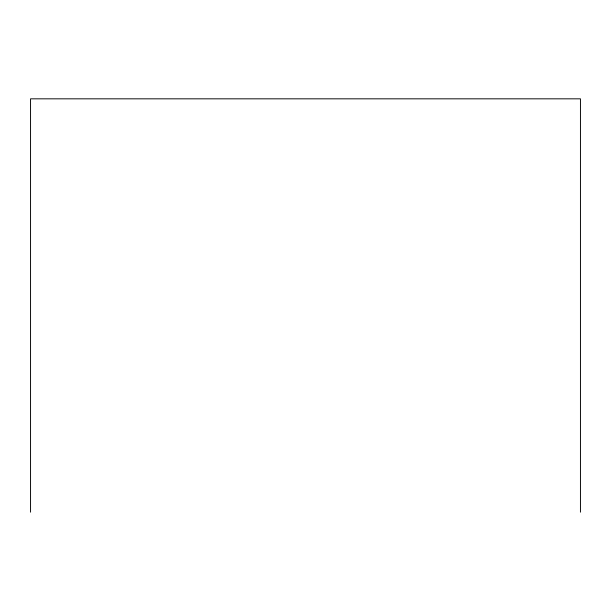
<?xml version="1.0" encoding="UTF-8"?>
<svg xmlns="http://www.w3.org/2000/svg" width="611" height="611" viewBox="0 0 611 611"><rect width="100%" height="100%" fill="white"/><g stroke="black" fill="none" stroke-linecap="round" stroke-linejoin="round"><path stroke-width="0.92" d="M580.45 512.171L580.45 98.829L30.55 98.829L30.55 512.171"/></g></svg>
